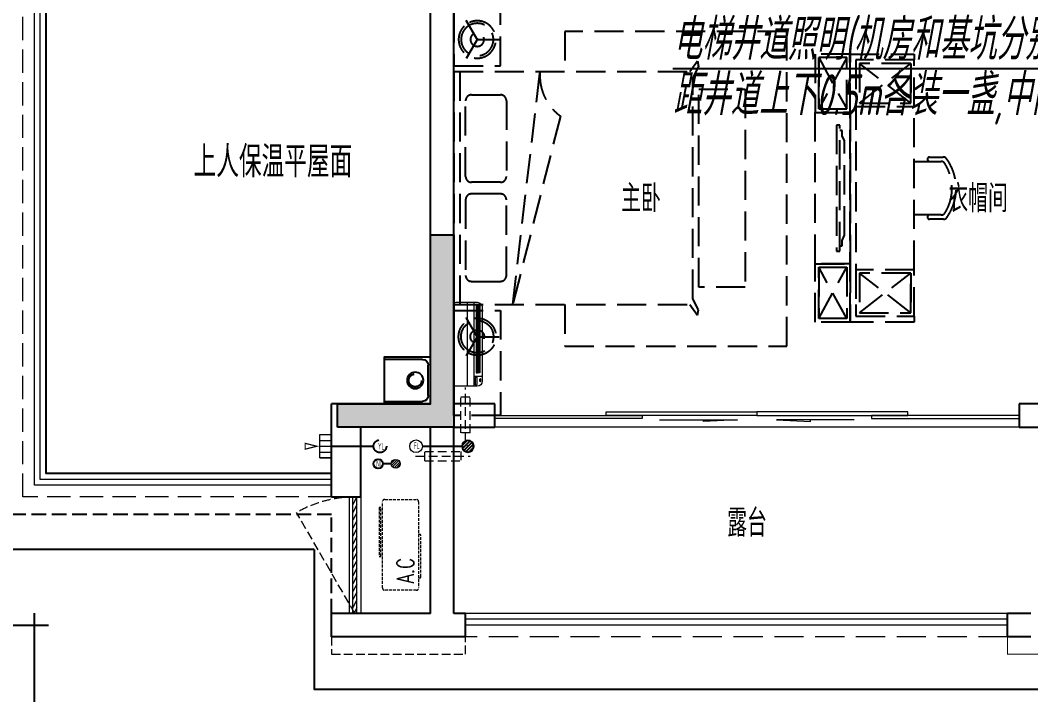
# Model space of a CAD drawing. Extents: x 3753737 to 4713801, y -857380 to 24339.
# Drawn here: x 4040791 to 4049463, y -797833 to -792046 of the extents above; entities that cross this region are included whole.
import ezdxf

# ---------------------------------------------------------------- set-up
doc = ezdxf.new("R2010")
doc.units = 0
doc.header["$LTSCALE"] = 1000
doc.header["$MEASUREMENT"] = 0
for name, pattern in [('#P_--_20B1_001_t3$0$DASH', [0.35, 0.25, -0.1]), ('A户型$0$DASH', [0.35, 0.25, -0.1]), ('DASH', [0.35, 0.25, -0.1]), ('HIDDEN', [0.375, 0.25, -0.125])]:
    doc.linetypes.add(name, pattern=pattern)
doc.layers.get('0').update_dxf_attribs({"linetype": 'CONTINUOUS'})
for name, color, linetype in [('!!电气', 1, 'CONTINUOUS'), ('5fur', 175, 'CONTINUOUS'), ('COLU', 7, 'CONTINUOUS'), ('DIM-照明', 7, 'CONTINUOUS'), ('LVTRY', 252, 'CONTINUOUS'), ('ROOF', 183, 'CONTINUOUS'), ('S-砼墙填充', 251, 'CONTINUOUS'), ('VPIPE-凝结', 150, 'CONTINUOUS'), ('VPIPE-雨水', 4, 'DASH'), ('WALL', 252, 'CONTINUOUS'), ('看线', 185, 'CONTINUOUS'), ('管', 193, 'CONTINUOUS')]:
    doc.layers.add(name, color=color, linetype=linetype)
for name, color, linetype, lineweight in [('EQUIP_地漏', 7, 'CONTINUOUS', 18), ('PUB_TEXT', 7, 'CONTINUOUS', 20), ('VPIPE-废水', 31, 'TG_F', 18), ('WINDOW', 146, 'CONTINUOUS', 20), ('平面-分水线', 189, 'CONTINUOUS', 15), ('平面-栏杆', 56, 'CONTINUOUS', 15), ('平面-看线', 252, 'CONTINUOUS', 15), ('平面-空调室内机', 176, 'CONTINUOUS', 9), ('平面-空调预留孔', 252, 'CONTINUOUS', 15)]:
    doc.layers.add(name, color=color, linetype=linetype, lineweight=lineweight)
doc.styles.add('_TCH_DIM', font='SIMPLEX', dxfattribs={"bigfont": 'GBCBIG'})
doc.styles.add('HZTXT', font='gbeitc.shx', dxfattribs={"width": 0.8, "height": 400, "bigfont": 'hztxt.shx'})
doc.styles.get("Standard").update_dxf_attribs({"font": 'gbenor.shx', "bigfont": 'gbcbig.shx'})
doc.styles.add('TG_LINETYPE', font='SIMPLEX', dxfattribs={"width": 0.8, "height": 3, "bigfont": 'HZTXT'})
doc.linetypes.add('TG_F', pattern='A,2,-0.3,["F",TG_LINETYPE,S=0.1,R=0,X=-0.23,Y=-0.15],0', length=2.3)

# ---------------------------------------------------------------- blocks, each defined once
blk = doc.blocks.new('$lvtry$00000171')
for p, q in [((-74.24621202462731, 10.60660171788186), (-10.60660171788186, 74.24621202462731)), ((-69.81875867368217, -27.39235180270043), (27.39235180242758, 69.81875867368217)), ((-53.03300858900184, -53.03300858886359), (53.03300858900184, 53.03300858886359)), ((-27.39235180242758, -69.81875867368217), (69.81875867368217, 27.39235180270043)), ((10.60660171788186, -74.24621202462731), (74.24621202462731, -10.60660171788186))]:
    blk.add_line(p, q)
blk.add_circle((0, 0), 75)
blk.add_point((0, 0))
blk = doc.blocks.new('$TwtSys$00000141')
at = {"color": 252}
for p, q in [((-47.09803151780761, 3.836055847277748), (-5.041545145413693, 45.89254221967349)), ((-47.09803151780761, 3.836055847277748), (-5.041545145413693, 45.89254221967349)), ((-43.60958444554853, -17.52724007043071), (17.52724007042889, 43.60958444554853)), ((-43.60958444554853, -17.52724007043071), (17.52724007042889, 43.60958444554853)), ((-33.23401871576607, -33.23401871577153), (33.23401871576607, 33.23401871576425)), ((-33.23401871576607, -33.23401871576971), (33.23401871576607, 33.23401871576425)), ((-16.17805684451741, -43.53063328177632), (43.79137317708955, 16.43879673983065)), ((-16.17805684451741, -43.53063328177632), (43.79137317708955, 16.43879673983247)), ((5.715553844029273, -46.12975947626182), (46.12974035062325, -5.715572969671484)), ((5.715553844029273, -46.12975947626182), (46.12974035062325, -5.715572969671484))]:
    blk.add_line(p, q, dxfattribs=at)
blk.add_circle((0, -1.818989403545856e-12), 47, dxfattribs=at)
blk.add_circle((0, -1.818989403545856e-12), 47, dxfattribs=at)
blk = doc.blocks.new('A$C001338C2')
at = {"color": 8}
for p, q in [((-1.49359439092e-05, 248.6000576173246), (-2.84423585981e-05, 22.0000576172315)), ((844.9999883423079, 303.6000072514144), (54.99998834231155, 303.6000543390692)), ((109.0525457565491, 214.7673082745569), (109.0525510513944, 303.6000511174025)), ((899.9999715576414, 22.00000397306576), (899.9999850640525, 248.6000039731589)), ((21.99997024633922, 5.63059293199e-05), (877.9999702463392, 5.2843679441e-06))]:
    blk.add_line(p, q, dxfattribs=at)
at = {"color": 8, "lineweight": 5}
for p, q in [((864.5756734352908, 278.6904651548975), (144.4768629888749, 278.6905080761171)), ((144.4768629888749, 278.6905080761171), (144.4768622188567, 265.7722729386405)), ((387.0097734353949, 278.6904936200444), (144.4768629888749, 278.6905080761171)), ((144.4768629888749, 278.6905080761171), (144.4768614488676, 252.8539829386973)), ((144.4768622188567, 265.7722729386405), (864.5756726653053, 265.772230017421)), ((144.4768606789075, 239.9356929386377), (144.4768614488676, 252.8539829386973)), ((144.4768614488676, 252.8539829386973), (864.5756718953162, 252.8539400174777)), ((864.5756711253525, 239.9356500174181), (144.4768606789075, 239.9356929386377)), ((387.0097711254275, 239.935678482565), (387.0097734353949, 278.6904936200444)), ((622.04272112545, 239.935664473509), (387.0097711254275, 239.935678482565)), ((864.5756734352908, 278.6904651548975), (622.0427234354138, 278.6904796109884)), ((622.0427234354138, 278.6904796109884), (622.04272112545, 239.935664473509)), ((864.5756718953162, 252.8539400174777), (864.5756734352908, 278.6904651548975)), ((864.5756726653053, 265.772230017421), (864.5756711253525, 239.9356500174181)), ((899.9999830474662, 214.7672611304297), (-1.69525337697e-05, 214.7673147745954)), ((899.9999787804518, 143.1781611304468), (-2.12195482163e-05, 143.1782147746126))]:
    blk.add_line(p, q, dxfattribs=at)
at = {"color": 8}
for points in [[(89.24090579471158, 226.3562818807586), (22.19125331861505, 226.3562858772129, -0.414213562372504), (16.6912536464406, 231.8562862050385), (16.69125431894281, 243.1390318179401, -0.414213562373095), (22.19125464676836, 248.6390314901146), (89.24090712286488, 248.6390274936603, -0.414213562373095), (94.74090679503934, 243.1390271658347), (94.74090612253713, 231.8562815529331, -0.414213562373095)], [(73.08482630450817, 275.0144977724194), (56.77886350143308, 275.0144987443309, -0.414213562373095), (51.27886382925863, 280.5144990721565), (51.27886400034913, 283.3844664433818, -0.414213562373095), (56.77886432817468, 288.8844661155563), (73.08482713124977, 288.8844651436448, -0.4142135623732024), (78.58482680342422, 283.3844648158192), (78.58482663233372, 280.5144974445939, -0.414213562373095)]]:
    blk.add_lwpolyline(points, format="xyb", close=True, dxfattribs=at)
for centre, radius, start, end in [((54.99998506405609, 248.6000543390692), 55.0000000000001, 89.99999658490542, 179.9999965849054), ((844.9999850640525, 248.6000072514144), 55.0000000000001, 359.9999965849054, 89.99999658490542), ((21.9999715576414, 22.00005630592932), 22.00000000000004, 179.9999965849054, 269.9999965849054), ((877.9999715576414, 22.00000528436794), 22.00000000000004, 269.9999965849054, 359.9999965849054)]:
    blk.add_arc(centre, radius, start, end, dxfattribs=at)
blk = doc.blocks.new('rtyryrtyeeretee')
at = {"layer": '平面-空调预留孔', "color": 252, "linetype": 'DASH', "ltscale": 0.1}
for p, q in [((669748.8674389471, 343882.007023841), (669748.8674389471, 343872.007023841)), ((669758.8674389471, 343862.007023841), (670111.7031072036, 343862.007023841)), ((670121.7031072036, 343872.007023841), (670121.7031072036, 343882.007023841))]:
    blk.add_line(p, q, dxfattribs=at)
blk.add_lwpolyline([(670352.8023801355, 344221.1163422599), (669932.984234771, 344221.1163422599), (669932.984234771, 344206.0022866031), (670352.8023801355, 344206.0022866031)], close=True, dxfattribs=at)
blk.add_lwpolyline([(670402.0143738759, 343882.0070238413), (669662.0143738759, 343882.007023841, -0.414213562373517), (669642.0143738759, 343902.007023841), (669642.0143738764, 344172.007023841, -0.414213562372746), (669662.0143738764, 344192.007023841), (670402.0143738755, 344192.007023841, -0.4142135623727947), (670422.0143738755, 344172.007023841), (670422.0143738759, 343902.0070238415, -0.4142135623733224)], format="xyb", close=True, dxfattribs=at)
for centre, start, end in [((669758.8674389471, 343872.007023841), 180, 270), ((670111.7031072036, 343872.007023841), 270, 0)]:
    blk.add_arc(centre, 10, start, end, dxfattribs=at)
at = {"layer": '平面-空调预留孔', "color": 252, "linetype": 'DASH', "ltscale": 0.1, "style": '_TCH_DIM', "width": 0.7058823529411765}
blk.add_text('A.C', height=146.88, dxfattribs=at).set_placement((669701.4101996182, 343921.6318135191))
blk = doc.blocks.new('dongkong')
at = {"layer": '平面-空调预留孔', "color": 8, "linetype": 'HIDDEN', "ltscale": 0.3}
for p, q in [((-603796.0415180789, 210899.900060961), (-603796.0415180789, 210431.4859232727)), ((-603836.0415180789, 210820.9630630909), (-603836.0415180789, 210510.8096162414)), ((-603836.0415180789, 210820.9630630909), (-603756.0415180789, 210820.9630630909)), ((-603756.0415180789, 210820.9630630909), (-603756.0415180789, 210510.8096162414))]:
    blk.add_line(p, q, dxfattribs=at)
blk.add_lwpolyline([(-603756.0415180789, 210510.8096162414), (-603836.0415180789, 210510.8096162414)], dxfattribs=at)
blk = doc.blocks.new('dfgdfgsf')
at = {"layer": '5fur', "color": 252, "linetype": 'A户型$0$DASH'}
for p, q in [((2079391.574986166, -1251962.197855677), (2079391.574986166, -1252412.198233496)), ((2079791.574986166, -1252412.198233496), (2079791.574986166, -1251962.197855677)), ((2079596.914297045, -1252196.446191215), (2079497.06584026, -1252023.503591006)), ((2079522.163945114, -1252066.974783786), (2079497.06584026, -1252023.503591005)), ((2079596.914297045, -1252177.950275777), (2079497.06584026, -1252350.892875987)), ((2079580.896364409, -1252187.198233496), (2079780.59327798, -1252187.198233496)), ((2079730.397068272, -1252187.198233496), (2079780.59327798, -1252187.198233496)), ((2079522.163945113, -1252307.421683206), (2079497.06584026, -1252350.892875986)), ((2082791.57267557, -1252312.190617714), (2083341.57267557, -1252312.190617714)), ((2082791.57267557, -1254612.205849276), (2082791.57267557, -1252312.190617714)), ((2083341.57267557, -1252312.190617714), (2083341.57267557, -1252362.190617714)), ((2079391.574986166, -1252412.198233496), (2079791.574986166, -1252412.198233496)), ((2081416.409893243, -1252462.198233495), (2081481.916831707, -1252370.539244226)), ((2081416.409893243, -1252462.198233495), (2081481.916831707, -1252370.539244226)), ((2081489.156058949, -1252417.568189937), (2081441.574986167, -1252512.677710922)), ((2081489.156058949, -1252417.568189937), (2081441.574986167, -1252512.677710922)), ((2081481.916831707, -1252370.539244226), (2081489.156058949, -1252417.568189937)), ((2081481.916831707, -1252370.539244226), (2081489.156058949, -1252417.568189937)), ((2083341.57267557, -1252362.190617714), (2082841.57267557, -1252362.190617714)), ((2082841.57267557, -1252362.190617714), (2082841.57267557, -1254562.205849276)), ((2079391.574986167, -1252462.198233495), (2081416.409893243, -1252462.198233495)), ((2079391.574986167, -1252462.198233494), (2079391.574986167, -1254462.198233495)), ((2079391.574986167, -1252462.198233495), (2081416.409893243, -1252462.198233495)), ((2079441.574986167, -1252462.198233494), (2079441.574986167, -1254462.198233495)), ((2079896.268506756, -1254462.198233495), (2080130.248399078, -1252462.198233495)), ((2081441.574986167, -1254411.718756068), (2081441.574986167, -1252512.677710922)), ((2081441.574986167, -1254411.718756068), (2081441.574986167, -1252512.677710922)), ((2083341.57267557, -1254162.205849277), (2083341.57267557, -1252762.190617714)), ((2080305.009175737, -1252844.22595617), (2079896.268506756, -1254462.198233495)), ((2083455.133996689, -1253212.428798745), (2083455.133996689, -1253216.108798745)), ((2083471.693996689, -1253195.868798745), (2083589.765732341, -1253195.868798745)), ((2083341.57267557, -1253232.668798745), (2083571.757388253, -1253232.668798745)), ((2083573.720473101, -1253692.668798745), (2083341.57267557, -1253692.668798745)), ((2083455.133996689, -1253709.228798745), (2083455.133996689, -1253712.908798745)), ((2083591.613763072, -1253729.978880583), (2083471.693996689, -1253729.978880583)), ((2081489.156058949, -1254506.828277053), (2081441.574986167, -1254411.718756068)), ((2081489.156058949, -1254506.828277053), (2081441.574986167, -1254411.718756068)), ((2079391.574986167, -1254462.198233495), (2081416.409893243, -1254462.198233495)), ((2079391.574986166, -1254512.198233494), (2079791.574986166, -1254512.198233494)), ((2079391.574986166, -1255412.198989133), (2079391.574986166, -1254512.198233494)), ((2079791.574986166, -1254512.198233494), (2079791.574986166, -1255412.198989133)), ((2081416.409893243, -1254462.198233495), (2081481.916831707, -1254553.857222764)), ((2081416.409893243, -1254462.198233495), (2081481.916831707, -1254553.857222764)), ((2081481.916831707, -1254553.857222764), (2081489.156058949, -1254506.828277053)), ((2081481.916831707, -1254553.857222764), (2081489.156058949, -1254506.828277053)), ((2079596.914297045, -1254746.446191213), (2079497.06584026, -1254573.503591003)), ((2079522.163945113, -1254616.974783784), (2079497.06584026, -1254573.503591004)), ((2082841.57267557, -1254562.205849276), (2083341.57267557, -1254562.205849276)), ((2083341.57267557, -1254562.205849276), (2083341.57267557, -1254612.205849276)), ((2083341.57267557, -1254612.205849276), (2082791.57267557, -1254612.205849276)), ((2079596.914297045, -1254727.950275775), (2079497.06584026, -1254900.892875984)), ((2079580.896364409, -1254737.198233494), (2079780.59327798, -1254737.198233494)), ((2079730.397068272, -1254737.198233494), (2079780.59327798, -1254737.198233494)), ((2079522.163945114, -1254857.421683204), (2079497.06584026, -1254900.892875985)), ((2079791.574986166, -1255412.198989133), (2079391.574986166, -1255412.198989133))]:
    blk.add_line(p, q, dxfattribs=at)
at = {"layer": '5fur', "color": 252, "linetype": 'A户型$0$DASH', "extrusion": (-0.677281067979516, 0.735724374311825, 0)}
for p, q in [((2082673.296959631, -1252922.198110866), (2082673.296570906, -1254002.198110866)), ((2082701.879161752, -1252922.19817148), (2082673.296959631, -1252922.198110866)), ((2082701.87877346, -1254002.198171266), (2082701.879161752, -1252922.19817148)), ((2082723.472862098, -1252967.4470765), (2082701.879096383, -1252967.447039566)), ((2082723.472797589, -1253012.69594571), (2082723.472862098, -1252967.4470765)), ((2082741.572280606, -1253057.944839785), (2082723.472797589, -1253012.69594571)), ((2082741.572280641, -1253866.451627205), (2082741.572280606, -1253057.944839785)), ((2082723.472603684, -1253956.949339139), (2082723.472668614, -1253911.700470575)), ((2082723.472668614, -1253911.700470575), (2082741.572280641, -1253866.451627205)), ((2082673.296570906, -1254002.198110866), (2082701.87877346, -1254002.198171266)), ((2082701.878837969, -1253956.949301839), (2082723.472603684, -1253956.949339139))]:
    blk.add_line(p, q, dxfattribs=at)
at = {"layer": '5fur', "color": 252, "linetype": 'A户型$0$DASH'}
for points in [[(2080342.086450996, -1254462.198233495), (2080342.086450996, -1254818.074825129), (2082247.586450996, -1254818.074825129), (2082247.586450996, -1252118.074825129), (2080342.086450996, -1252118.074825129), (2080342.086450996, -1252462.198233495)], [(2082761.57267557, -1252342.190617714), (2082521.57267557, -1252783.230337468), (2082521.57267557, -1252342.190617714), (2082761.57267557, -1252783.230337468)], [(2082871.57267557, -1252732.190617714), (2083311.57267557, -1252392.190617714), (2083311.57267557, -1252732.190617714), (2082871.57267557, -1252392.190617714)], [(2082761.57267557, -1254582.205849276), (2082521.57267557, -1254141.166129522), (2082521.57267557, -1254582.205849276), (2082761.57267557, -1254141.166129522)], [(2082871.57267557, -1254532.205849276), (2083311.57267557, -1254192.205849277), (2083311.57267557, -1254532.205849276), (2082871.57267557, -1254192.205849276)]]:
    blk.add_lwpolyline(points, dxfattribs=at)
for points in [[(2082791.57267557, -1252312.190617714), (2082491.57267557, -1252312.190617714), (2082491.57267557, -1252813.230337468), (2082791.57267557, -1252813.230337468)], [(2082761.57267557, -1252342.190617714), (2082521.57267557, -1252342.190617714), (2082521.57267557, -1252783.230337468), (2082761.57267557, -1252783.230337468)], [(2082841.57267557, -1252762.190617714), (2083341.57267557, -1252762.190617714), (2083341.57267557, -1252362.190617714), (2082841.57267557, -1252362.190617714)], [(2082871.57267557, -1252732.190617714), (2083311.57267557, -1252732.190617714), (2083311.57267557, -1252392.190617714), (2082871.57267557, -1252392.190617714)], [(2081491.574986167, -1254311.718756068), (2081491.574986167, -1252612.677710922), (2081891.574986167, -1252612.677710922), (2081891.574986167, -1254311.718756068)], [(2082791.572280623, -1252813.230337468), (2082791.572280623, -1254111.166129522), (2082491.572675564, -1254111.166129522), (2082491.572675564, -1252813.230337468)], [(2082791.57267557, -1254612.205849276), (2082491.57267557, -1254612.205849276), (2082491.57267557, -1254111.166129522), (2082791.57267557, -1254111.166129522)], [(2082761.57267557, -1254582.205849276), (2082521.57267557, -1254582.205849276), (2082521.57267557, -1254141.166129522), (2082761.57267557, -1254141.166129522)], [(2082841.57267557, -1254562.205849276), (2083341.57267557, -1254562.205849276), (2083341.57267557, -1254162.205849277), (2082841.57267557, -1254162.205849276)], [(2082871.57267557, -1254532.205849276), (2083311.57267557, -1254532.205849276), (2083311.57267557, -1254192.205849277), (2082871.57267557, -1254192.205849276)]]:
    blk.add_lwpolyline(points, close=True, dxfattribs=at)
for points in [[(2079541.574986167, -1252662.198233496), (2079791.574986167, -1252662.198233496, -0.4142135623731003), (2079841.574986167, -1252712.198233496), (2079841.574986167, -1253362.198233495, -0.4142135623730904), (2079791.574986167, -1253412.198233495), (2079541.574986167, -1253412.198233495, -0.4142135623730999), (2079491.574986167, -1253362.198233495), (2079491.574986167, -1252712.198233496, -0.4142135623730897)], [(2079541.574986167, -1254262.198233494), (2079791.574986167, -1254262.198233494, 0.4142135623731003), (2079841.574986167, -1254212.198233494), (2079841.574986167, -1253562.198233495, 0.4142135623730904), (2079791.574986167, -1253512.198233495), (2079541.574986167, -1253512.198233495, 0.4142135623730999), (2079491.574986167, -1253562.198233495), (2079491.574986167, -1254212.198233494, 0.4142135623730897)]]:
    blk.add_lwpolyline(points, format="xyb", close=True, dxfattribs=at)
for centre, radius, start, end in [((2080556.619500525, -1252498.138845463), 427.8832127323753, 175.1816886111454, 233.9823072289474), ((2083471.693996689, -1253212.428798745), 16.56, 90, 180), ((2083471.693996689, -1253216.108798745), 16.56, 180, 270), ((2083589.765732341, -1253232.668798745), 36.8, 35.59956077985562, 90), ((2083266.325493629, -1253464.225516073), 434.5839883125198, 324.8602936227343, 35.59956077985562), ((2083571.757388253, -1253269.468798745), 36.8, 32.52336364231755, 90), ((2083266.325493629, -1253464.225516073), 399.0413852635766, 328.0588077334354, 32.52336364231755), ((2083471.693996689, -1253709.228798745), 16.56, 90, 180), ((2083472.597857911, -1253712.534407168), 17.46787387877194, 181.228123127384, 267.0339509360311), ((2083573.720473101, -1253655.868798745), 36.8, 270, 328.0588077334354), ((2083591.613763072, -1253693.178880583), 36.8, 270, 324.8602936227343)]:
    blk.add_arc(centre, radius, start, end, dxfattribs=at)
at = {"layer": '5fur', "color": 252, "linetype": 'A户型$0$DASH', "extrusion": (0, 0, -1)}
for major_axis, ratio, start_param, end_param in [((-113.2638872716998, 113.2638872716998), 0.9999999999997511, 4.712388980384682, 10.99557428756427), ((-98.16203563551878, 98.16203563551878), 0.999999999998388, 4.712388980384681, 10.99557428756427), ((-41.53009199966709, 41.5300919996671), 0.9999999999975253, 4.71238898038469, 10.99557428756428)]:
    blk.add_ellipse((2079591.574986166, -1252187.198233496), major_axis=major_axis, ratio=ratio, start_param=start_param, end_param=end_param, dxfattribs=at)
at = {"layer": '5fur', "color": 252, "linetype": 'A户型$0$DASH'}
for major_axis, ratio, start_param, end_param in [((-113.2638872716998, -113.2638872716998), 0.9999999999997511, 4.712388980384682, 10.99557428756427), ((-98.16203563551878, -98.16203563551878), 0.999999999998388, 4.712388980384681, 10.99557428756427), ((-41.53009199966709, -41.5300919996671), 0.9999999999975253, 4.71238898038469, 10.99557428756428)]:
    blk.add_ellipse((2079591.574986166, -1254737.198233494), major_axis=major_axis, ratio=ratio, start_param=start_param, end_param=end_param, dxfattribs=at)
blk = doc.blocks.new('DFSFSF')
at = {"layer": '平面-分水线'}
for p, q in [((697141.9143252881, 775567.7311356195), (697141.9143252881, 775667.5561356199)), ((697342.3369560526, 775667.5561356199), (697142.6869560517, 775667.5561356199)), ((697193.1069603423, 775567.7311356195), (697193.1069603423, 775667.5561356199)), ((697242.5119560522, 775567.7311356195), (697242.5119560522, 775667.5561356199)), ((697291.916951762, 775567.7311356195), (697291.916951762, 775667.5561356199)), ((697342.3369560526, 775667.5561356199), (697342.3369560526, 775567.7311356195)), ((697342.3369560526, 775567.7311356195), (697342.3369560526, 775667.5561356199)), ((697342.3369560526, 775567.7311356195), (697142.6869560517, 775567.7311356195))]:
    blk.add_line(p, q, dxfattribs=at)
blk = doc.blocks.new('DFGDGDGD')
at = {"layer": '平面-分水线', "const_width": 10}
blk.add_lwpolyline([(697267.5119560522, 775440.6606483405), (697242.5119560522, 775540.6606483405), (697217.5119560522, 775440.6606483405)], close=True, dxfattribs=at)
blk.add_blockref('DFSFSF', (0, 0))
blk = doc.blocks.new('GDGDGRD')
at = {"layer": 'S-砼墙填充'}
h = blk.add_hatch(color=252, dxfattribs=at)
h.dxf.hatch_style = 1
h.paths.add_polyline_path([(423216.5787019108, 288315.363085822), (423216.5787019108, 288515.363085822), (424016.56728251, 288515.3630858291), (424016.5672813235, 289965.3630283001), (424216.5672813235, 289965.3630283001), (424216.56728251, 288315.3630858291)])
at = {"layer": 'COLU', "color": 252}
blk.add_lwpolyline([(423216.5787019108, 288315.363085822), (423216.5787019108, 288515.363085822), (424016.56728251, 288515.3630858291), (424016.5672813235, 289965.3630283001), (424216.5672813235, 289965.3630283001), (424216.56728251, 288315.3630858291)], close=True, dxfattribs=at)
blk = doc.blocks.new('A$C3EB2330C')
at = {"layer": '管', "color": 252}
for p, q in [((-0.0007213222561404109, 379.9995217677206), (329.9992786777439, 379.9995217677206)), ((379.9992786777439, 329.9995217677206), (379.9992786777439, 69.99952176772058)), ((329.9992786777439, 19.99952176772058), (-0.0007213222561404109, 19.99952176772058))]:
    blk.add_line(p, q, dxfattribs=at)
blk.add_lwpolyline([(399.9992786777439, 399.9995217677206), (399.9992786777439, -0.000478232279419899), (-0.0007213222561404109, -0.000478232279419899), (-0.0007213222561404109, 399.9995217677206)], close=True, dxfattribs=at)
for centre, start, end in [((329.9992786777439, 329.9995217677206), 0, 90), ((329.9992786777439, 69.99952176772058), 270, 360)]:
    blk.add_arc(centre, 50, start, end, dxfattribs=at)
blk.add_ellipse((267.4755955390865, 199.9995217677206), major_axis=(-49.49747468307308, -49.49747468307304), ratio=0.9999999999994058, start_param=-0.7853981633977454, end_param=5.49778714378184, dxfattribs=at)
blk = doc.blocks.new('$DorLib2D$00000138')
at = {"color": 0, "linetype": 'Continuous'}
for p, q in [((-0.2875000000003638, -2.13e-14), (-0.2875000000003638, 0.1537753792110692)), ((-0.2875000000003638, 0.1537753792110692), (0, 0.1537753792110692)), ((0, 0.1537753792110976), (0, 7.1e-15)), ((0.2875000000003638, 0.1537753792110692), (0, 0.1537753792110692)), ((0.2875000000003638, -2.13e-14), (0.2875000000003638, 0.1537753792110692)), ((-0.5, -0.139864741756405), (-0.5, -2.13e-14)), ((-0.5, -2.13e-14), (-0.21875, -2.13e-14)), ((0, -2.13e-14), (-0.2875000000003638, -2.13e-14)), ((-0.21875, -2.13e-14), (-0.21875, -0.139864741756405)), ((0, -2.13e-14), (0.2875000000003638, -2.13e-14)), ((0.21875, -2.13e-14), (0.21875, -0.139864741756405)), ((0.5, -2.13e-14), (0.21875, -2.13e-14)), ((0.5, -2.13e-14), (0.5, -0.194552241756405)), ((0.5, -0.139864741756405), (0.5, -2.13e-14)), ((-0.21875, -0.139864741756405), (-0.5, -0.139864741756405)), ((0.21875, -0.139864741756405), (0.5, -0.139864741756405)), ((-0.1856715078083653, -0.1859990653694013), (-0.0370241864184209, -0.1859990653694013)), ((-0.0370241864184209, -0.1859990653694013), (-0.101855674160106, -0.2582593850092678)), ((-0.101855674160106, -0.2582593850092678), (-0.101855674160106, -0.1859990653694013)), ((0.1856715078083653, -0.1859990653694013), (0.0370241864184209, -0.1859990653694013)), ((0.0370241864184209, -0.1859990653694013), (0.101855674160106, -0.2582593850092678)), ((0.101855674160106, -0.2582593850092678), (0.101855674160106, -0.1859990653694013))]:
    blk.add_line(p, q, dxfattribs=at)
blk = doc.blocks.new('$WINLIB2D$00000039')
at = {"color": 0}
for points in [[(-0.4999999999983409, 0.5000000000445652), (-0.4999999999999964, -0.4999999999999716)], [(0.5000000000016591, 0.4999999999536158), (-0.4999999999983409, 0.5000000000445652)], [(0.4999999999983338, -0.5000000000463842), (0.4999999999999609, 0.4999999999999432)], [(-0.499999999999428, 0.1666666667124446), (0.500000000000572, 0.1666666666205998)], [(-0.3838834764901549, -0.166666666632409), (-0.4479860405916831, 0.1666666667079113)], [(-0.3158924398378069, -0.166666666637866), (-0.3799950039392748, 0.1666666667006353)], [(-0.2479014031851996, -0.166666666645142), (-0.3120039672867243, 0.1666666666951784)], [(-0.1799103665328481, -0.1666666666505989), (-0.2440129306343159, 0.1666666666887977)], [(-0.1119193298802692, -0.1666666666569512), (-0.1760218939817904, 0.1666666666824455)], [(-0.04392829322788927, -0.1666666666633319), (-0.1080308573293216, 0.1666666666760648)], [(0.02406274342471804, -0.1666666666696841), (-0.04003982067680312, 0.1666666666697125)], [(0.09205378007703402, -0.1666666666751411), (0.02795121597557682, 0.1666666666642556)], [(0.1600448167296129, -0.1666666666815217), (0.0959422526280953, 0.1666666666578749)], [(0.2280358533819644, -0.166666666687874), (0.163933289280525, 0.1666666666505989)], [(0.2960268900345753, -0.1666666666942547), (0.231924325933047, 0.1666666666460657)], [(0.3640179266869801, -0.1666666667006069), (0.2999153625854838, 0.166666666639685)], [(0.4320089633395341, -0.1666666667060639), (0.3679063992380058, 0.166666666632409)], [(0.4999999999916831, -0.1666666667115209), (0.4358974358904746, 0.1666666666260568)], [(-0.4518745131427302, -0.1666666666260284), (-0.5000000000072298, 0.08358586507802102)], [(-0.500000000000572, -0.1666666666214951), (0.499999999999428, -0.1666666667124446)], [(0.4999999999983338, -0.5000000000463842), (-0.5000000000016662, -0.4999999999554348)]]:
    blk.add_lwpolyline(points, dxfattribs=at)
blk = doc.blocks.new('A$C100F5A36')
at = {"layer": '!!电气', "color": 1}
for p, q in [((11802.46589115635, -20882.39991656656), (11802.46589115635, -18779.43981356255)), ((9802.465891156346, -18882.39991656679), (11923.79521305254, -18882.39991656679))]:
    blk.add_line(p, q, dxfattribs=at)
at = {"color": 252, "const_width": 8}
blk.add_lwpolyline([(20152.46589047834, -18982.4004392249), (20152.46589047834, -19132.4004392249), (20452.46589047834, -19132.4004392249), (20452.46589048207, -18982.39992552157)], dxfattribs=at)
at = {"layer": 'ROOF', "color": 252, "ltscale": 0.8}
for points in [[(14202.46591712767, -18232.39991673001), (11102.4658911177, -18232.39992696489), (11102.46589094028, -9232.405966357444), (13052.46589276381, -9232.381801333162), (13052.46589282807, -8232.399925305857), (19902.46634929767, -8232.399925158592)], [(14352.46589022502, -17582.39991624258), (11902.46589110466, -17582.39992471668), (11902.46589095332, -9882.39724015724), (13702.4658927219, -9882.373075132957), (13702.46589278616, -8882.399925291887), (19902.46634931164, -8882.399925158592)]]:
    blk.add_lwpolyline(points, dxfattribs=at)
at = {"layer": 'VPIPE-凝结', "color": 252}
blk.add_line((14352.46589022642, -17347.44158144272), (14712.46350737428, -17347.4416414554), dxfattribs=at)
at = {"layer": 'VPIPE-凝结', "color": 252, "ltscale": 0.1}
blk.add_line((15132.46829053108, -17347.39991877403), (15472.46589105669, -17347.39994902932), dxfattribs=at)
blk.add_lwpolyline([(14864.86349155894, -17497.39993190137), (14792.46349155903, -17497.39993010089)], dxfattribs=at)
at = {"layer": 'VPIPE-凝结', "color": 252}
blk.add_circle((14752.46349155903, -17497.39993010089), 40, dxfattribs=at)
at = {"layer": 'VPIPE-废水', "color": 252}
blk.add_circle((15077.46829053108, -17347.39991877403), 55, dxfattribs=at)
at = {"layer": 'VPIPE-雨水', "color": 252}
for centre in [(15069.93078767834, -16782.39983079839), (14767.46349155903, -17347.39993190137)]:
    blk.add_circle(centre, 55, dxfattribs=at)
at = {"layer": 'WALL', "color": 252}
for p, q in [((15202.46589108423, -16982.39991757331), (15202.46589098225, -12482.39992488576)), ((15402.46589108423, -16982.39991757714), (15402.46589098678, -12682.3999248745)), ((15202.46589108423, -16982.39991757331), (14352.46589020771, -16982.39991755649)), ((14352.46589023434, -17782.3999160741), (14352.46589020771, -16982.39991755649)), ((15752.4658908955, -16982.39991758359), (15402.46589108423, -16982.39991757714)), ((15752.46589089181, -17182.39991758358), (15752.4658908955, -16982.39991758359)), ((21002.46589042822, -16982.39991768032), (20252.47731150508, -16982.39991766651)), ((20252.47731150508, -16982.39991766651), (20252.47731150139, -17182.3999176665)), ((15202.46589104355, -17182.39991757334), (14602.46589021441, -17182.39991756147)), ((14602.46589023434, -17782.39991606579), (14602.46589021441, -17182.39991756147)), ((15202.46589035644, -18782.39992365424), (15202.46589104355, -17182.39991757334)), ((15402.46589104353, -17182.39991757714), (15752.46589089181, -17182.39991758358)), ((15402.46589035643, -18782.39992549312), (15402.46589104353, -17182.39991757714)), ((20252.47731150139, -17182.3999176665), (21002.46708356345, -17182.39991768032)), ((14352.46589023434, -17782.3999160741), (14602.46589023434, -17782.39991606579)), ((15202.46589035644, -18782.39992365424), (14352.46592722794, -18782.39991605002)), ((14352.46592543872, -18982.39991605002), (14352.46592722794, -18782.39991605002)), ((15502.46589142643, -18782.39992643753), (15402.46589035643, -18782.39992549312)), ((15502.46588953771, -18982.39992643753), (15502.46589142643, -18782.39992643753)), ((20352.46588629507, -18782.39991656691), (20152.46588665131, -18782.39992492786)), ((20152.46589501225, -18982.39992492786), (20152.46588665131, -18782.39992492786)), ((15302.46588941936, -18982.39992454881), (14352.46592543872, -18982.39991605002)), ((15502.46588953771, -18982.39992643753), (15302.4658893696, -18982.39992454881)), ((20352.46589465602, -18982.39991656691), (20152.46589501225, -18982.39992492786))]:
    blk.add_line(p, q, dxfattribs=at)
at = {"layer": 'WINDOW', "color": 252}
blk.add_line((20252.47731150136, -17182.39991766651), (15752.46589089181, -17182.39991758359), dxfattribs=at)
at = {"layer": 'WINDOW', "color": 252, "linetype": 'DASH', "ltscale": 0.3}
blk.add_lwpolyline([(14552.46589098498, -18782.39992363122), (14052.46589098638, -17916.37451984803, -0.1316524975897076), (14552.46589099476, -17782.39992363285)], format="xyb", dxfattribs=at)
at = {"layer": '平面-栏杆', "color": 252}
for points in [[(14352.46589057054, -17682.39991624258), (11802.46589110699, -17682.39992506255), (11802.46589095145, -9782.398582649534), (13602.46589272795, -9782.374417625251), (13602.46589279268, -8782.3999252941), (19902.46634930931, -8782.399925158592)], [(14352.46589039778, -17632.39991624258), (11852.46589110605, -17632.39992488967), (11852.46589095239, -9832.397911403328), (13652.46589272469, -9832.373746379046), (13652.46589278942, -8832.399925292935), (19902.46634931071, -8832.399925158592)], [(20152.46589047834, -18832.39992489642), (15502.46589048207, -18832.39992643753)], [(20152.46589047834, -18882.39992489549), (15502.46589048207, -18882.39992643753)]]:
    blk.add_lwpolyline(points, dxfattribs=at)
at = {"layer": '平面-看线', "color": 252, "linetype": 'DASH', "ltscale": 0.8}
blk.add_lwpolyline([(14352.46589091653, -17782.39991624258), (11702.46589110885, -17782.39992540842), (11702.46589094913, -9682.399925141828), (13502.46589273447, -9682.375760117546), (13502.4658927992, -8682.399925296195), (19902.46634930745, -8682.399925158592)], dxfattribs=at)
at = {"layer": '平面-看线', "color": 252}
blk.add_lwpolyline([(20152.46589047834, -18782.39992489712), (15502.46589048207, -18782.39992643776)], dxfattribs=at)
at = {"layer": '平面-看线', "color": 252, "linetype": 'DASH', "ltscale": 0.3}
blk.add_lwpolyline([(14352.46592088556, -18982.39991605002), (14352.46592088556, -19132.39991605002), (15502.46588356793, -19132.39992691018), (15502.46586507466, -18982.3990503177)], dxfattribs=at)
at = {"layer": '平面-看线', "color": 252, "linetype": 'DASH'}
blk.add_lwpolyline([(20152.46589047834, -18982.3999248941), (15502.46587226354, -18982.3990503177)], dxfattribs=at)
at = {"layer": '看线', "color": 252, "linetype": '#P_--_20B1_001_t3$0$DASH', "ltscale": 0.5}
blk.add_lwpolyline([(14352.46592722787, -18782.39991455898), (14352.46592443483, -17932.39991623396), (11402.46589111164, -17932.39992592717), (11402.46589094633, -9532.401938880328), (13352.46589274425, -9532.377773856046), (13352.46589280851, -8532.399925299454), (19902.46634930419, -8532.399925158592)], dxfattribs=at)
at = {"layer": '看线', "color": 252}
blk.add_lwpolyline([(14202.46591712767, -18232.39991673001), (14202.46592108952, -19432.39991605002), (34552.46690135682, -19432.39991605002), (34552.46170119429, -17932.39991721977), (36802.46589077916, -17932.39992461284)], dxfattribs=at)
at = {"color": 252}
blk.add_blockref('GDGDGRD', (-408814.112811693, -305497.7630110036), dxfattribs=at)
for name, p, rotation in [('DFGDGDGD', (-761315.0902453931, 679895.0703746097), 270), ('rtyryrtyeeretee', (358980.9763241624, -688225.3473775827), 90)]:
    blk.add_blockref(name, p, dxfattribs=dict(at, rotation=rotation))
at = {"layer": 'EQUIP_地漏', "color": 252, "xscale": -0.8, "yscale": -0.8, "zscale": 0.8, "rotation": 180}
blk.add_blockref('$TwtSys$00000141', (14902.46349155903, -17497.39993190137), dxfattribs=at)
at = {"layer": 'LVTRY', "color": 252, "xscale": -0.6666666667107825, "yscale": 0.6666666667107825, "rotation": 90.00000000602213}
blk.add_blockref('$lvtry$00000171', (15522.46589106042, -17347.39994902397), dxfattribs=at)
at = {"layer": 'WINDOW', "color": 252}
blk.add_blockref('dfgdfgsf', (-2063989.108700188, 1238329.789241821), dxfattribs=at)
for name, p, xscale, yscale, zscale, rotation in [('$DorLib2D$00000138', (18002.47160119843, -17082.39991762505), 4500.011420609546, -200, 4500.011420609546, 179.9999999989443), ('$WINLIB2D$00000039', (14552.46592721902, -18282.399916069), -1000, -100, -1000, 270)]:
    blk.add_blockref(name, p, dxfattribs=dict(at, xscale=xscale, yscale=yscale, zscale=zscale, rotation=rotation))
at = {"layer": '平面-空调室内机', "color": 252, "ltscale": 0.3}
for p, rotation in [((-588293.5756263603, 193588.4096986263), 180), ((225973.1588831679, 586363.6407292793), 89.99999999999999)]:
    blk.add_blockref('dongkong', p, dxfattribs=dict(at, rotation=rotation))
at = {"layer": '平面-空调预留孔', "color": 252, "xscale": -0.800000000046565, "yscale": 0.800000000046565, "zscale": 0.800000000046565, "rotation": 269.9999997665698}
blk.add_blockref('A$C001338C2', (15402.465863063, -16832.39900685125), dxfattribs=at)
at = {"layer": '管', "color": 252, "xscale": -1, "rotation": 180}
blk.add_blockref('A$C3EB2330C', (14802.45519213937, -16582.40030903067), dxfattribs=at)
at = {"layer": 'PUB_TEXT', "color": 252}
for s, height, p in [('上人保温平屋面', 270.0709219858156, (13168.38186953915, -15041.26301100361)), ('主卧', 236.3120567375886, (16836.92726114718, -15339.91728399601)), ('衣帽间', 236.3120567375886, (19644.92726114718, -15339.91728399601)), ('露台', 236.3120567375886, (17747.42726114718, -18123.10629074532))]:
    blk.add_text(s, height=height, dxfattribs=at).set_placement(p)
at = {"layer": 'PUB_TEXT', "color": 252, "width": 0.6}
for s, p in [('YL', (14749.26349155903, -17375.39993190137)), ('FL', (15057.67401876719, -17371.24012048361)), ('NL', (14735.66349133793, -17525.39993190142))]:
    blk.add_text(s, height=56.00000000000001, dxfattribs=at).set_placement(p)

msp = doc.modelspace()

# ---------------------------------------------------------------- block references
at = {"layer": '!!电气'}
msp.add_blockref('A$C100F5A36', (4029110.978776063, -778353.575115452), dxfattribs=at)

# ---------------------------------------------------------------- next in the draw order: linework, layer by layer
msp.add_line((4046390.377945764, -792459.8589201102), (4051647.028962113, -792459.8589190459), dxfattribs=at)

# ---------------------------------------------------------------- next in the draw order: texts
at = {"layer": 'DIM-照明', "style": 'HZTXT', "width": 0.7}
for s, p in [('电梯井道照明(机房和基坑分别设双控开关)', (4046393.764963074, -792384.94356635)), ('距井道上下0.5m各装一盏,中间每隔7m设置一盏', (4046393.764963074, -792859.8901341078))]:
    msp.add_text(s, height=350, dxfattribs=at).set_placement(p)

doc.saveas('drawing.dxf')
